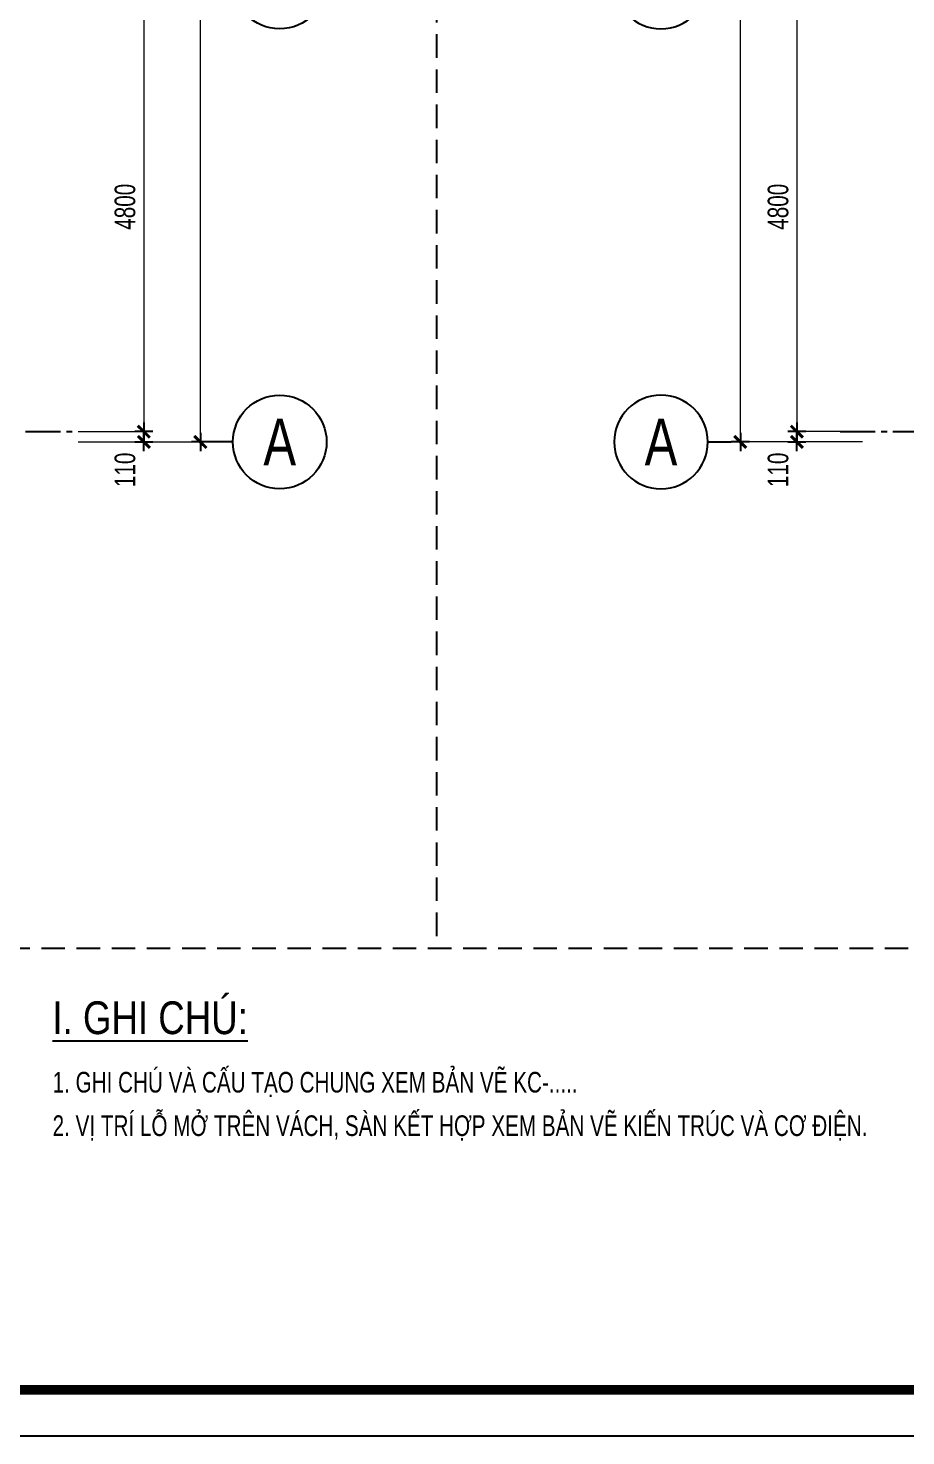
# Model space of a CAD drawing. Header units: millimetres. Extents: x -19243 to 89616, y -10001 to 24115.
# Drawn here: x 61857 to 71224, y -10001 to 5024 of the extents above; entities that cross this region are included whole.
import ezdxf
from ezdxf.enums import TextEntityAlignment as Align

# ---------------------------------------------------------------- set-up
doc = ezdxf.new("R2010")
doc.units = ezdxf.units.MM
doc.header["$MEASUREMENT"] = 0
doc.linetypes.add('HIDDEN', pattern=[0.375, 0.25, -0.125])
doc.linetypes.add('Xref Grid A18$0$CENTER2', pattern=[1.125, 0.75, -0.125, 0.125, -0.125])
doc.layers.get('DEFPOINTS').update_dxf_attribs({"color": 50})
for name, color, linetype in [('04.HIDDEN', 8, 'HIDDEN'), ('06.TEXT', 2, 'Continuous'), ('08.TEXTBEAM', 2, 'Continuous'), ('Xref Grid A18$0$01.AXIS', 160, 'Xref Grid A18$0$CENTER2'), ('Xref Grid A18$0$02.DIM', 8, 'Continuous')]:
    doc.layers.add(name, color=color, linetype=linetype)
for name, color, linetype, lineweight in [('KHUNGTEN', 7, 'Continuous', 20), ('Xref Column Plan 4 (A18)$0$KHUNGTEN', 7, 'Continuous', 20), ('Xref Column Plan MAI (A18)$0$KHUNGTEN', 7, 'Continuous', 20), ('Xref khung ten  A3 TKCS$0$A-KY HIEU', 34, 'Continuous', 20), ('Xref Structure Plan 4 (A18)$0$KHUNGTEN', 7, 'Continuous', 20), ('Xref Structure Plan MAI (A18)$0$KHUNGTEN', 7, 'Continuous', 20)]:
    doc.layers.add(name, color=color, linetype=linetype, lineweight=lineweight)
doc.styles.add('ARIAL', font='arial.ttf', dxfattribs={"width": 0.6})
doc.styles.add('SMTEXT', font='3t-unicode.shx', dxfattribs={"width": 0.75})
doc.styles.add('Xref Grid A18$0$BIGTEXT', font='arial.ttf', dxfattribs={"width": 0.8})
doc.styles.add('Xref Grid A18$0$SMTEXT', font='3t-unicode.shx', dxfattribs={"width": 0.75})
doc.dimstyles.new('Xref Grid A18$0$X1', dxfattribs={"dimtxt": 220, "dimasz": 0.8, "dimexe": 0, "dimexo": 0, "dimgap": 90, "dimtad": 1, "dimdec": 0, "dimzin": 13, "dimdsep": 46, "dimtxsty": 'Xref Grid A18$0$SMTEXT', "dimblk1": 'Xref Grid A18$0$CHEO', "dimblk2": 'Xref Grid A18$0$CHEO', "dimsah": 1, "dimcen": 0, "dimclrd": 256, "dimclre": 256, "dimclrt": 2, "dimadec": 0, "dimazin": 0, "dimtfac": 1, "dimtdec": 0, "dimtix": 1, "dimtmove": 2, "dimatfit": 3, "dimldrblk": 'Xref Grid A18$0$CHEO', "dimfxl": 1, "dimtolj": 1, "dimtzin": 13, "dimarcsym": 0})

# ---------------------------------------------------------------- blocks, each defined once
blk = doc.blocks.new('Xref khung ten  A3 TKCS')
at = {"layer": 'DEFPOINTS', "color": 125}
blk.add_lwpolyline([(-57730.37, -13938.76), (-57310.37, -13938.76), (-57310.37, -13641.76), (-57730.37, -13641.76)], close=True, dxfattribs=at)
at = {"layer": 'Xref khung ten  A3 TKCS$0$A-KY HIEU', "color": 0, "const_width": 1.02}
blk.add_lwpolyline([(-57716.02, -13933.85), (-57716.02, -13646.66), (-57315.38, -13646.66), (-57315.38, -13933.85)], close=True, dxfattribs=at)
blk = doc.blocks.new('Xref Grid A18$0$CHEO')
at = {"layer": 'Xref Grid A18$0$02.DIM'}
for points in [[(-121, 0), (121, 0)], [(0, 121), (0, -121)]]:
    blk.add_lwpolyline(points, dxfattribs=at)
at = {"layer": 'Xref Grid A18$0$02.DIM', "const_width": 40}
blk.add_lwpolyline([(80, 80), (-80, -81)], dxfattribs=at)
blk = doc.blocks.new('*D508')
at = {"layer": 'DEFPOINTS', "color": 0, "transparency": 16777216}
for p in [(-1076, 4800), (-1076, 0), (-1777, 0)]:
    blk.add_point(p, dxfattribs=at)
at = {"layer": 'Xref Grid A18$0$02.DIM', "lineweight": -2, "transparency": 16777216}
for p, q in [((-1076, 4800), (-1777, 4800)), ((-1777, 4799), (-1777, 1)), ((-1076, 0), (-1777, 0))]:
    blk.add_line(p, q, dxfattribs=at)
at = {"layer": 'Xref Grid A18$0$02.DIM', "lineweight": -2, "transparency": 16777216, "xscale": 0.8, "yscale": 0.8, "zscale": 0.8}
for p, rotation in [((-1777, 4800), 90), ((-1777, 0), 270)]:
    blk.add_blockref('Xref Grid A18$0$CHEO', p, dxfattribs=dict(at, rotation=rotation))
at = {"layer": 'Xref Grid A18$0$02.DIM', "color": 2, "transparency": 16777216, "insert": (-1977, 2400), "char_height": 220, "attachment_point": 5, "rotation": 90, "style": 'Xref Grid A18$0$SMTEXT'}
blk.add_mtext('\\A1;4800', dxfattribs=at)
blk = doc.blocks.new('*D522')
at = {"layer": 'DEFPOINTS', "color": 0, "transparency": 16777216}
for p in [(-2380, 13390), (-1076, 13390), (-1076, -110)]:
    blk.add_point(p, dxfattribs=at)
at = {"layer": 'Xref Grid A18$0$02.DIM', "lineweight": -2, "transparency": 16777216}
for p, q in [((-1076, 13390), (-2380, 13390)), ((-2380, -109), (-2380, 13389)), ((-1076, -110), (-2380, -110))]:
    blk.add_line(p, q, dxfattribs=at)
at = {"layer": 'Xref Grid A18$0$02.DIM', "lineweight": -2, "transparency": 16777216, "xscale": 0.8, "yscale": 0.8, "zscale": 0.8}
for p, rotation in [((-2380, 13390), 90), ((-2380, -110), 270)]:
    blk.add_blockref('Xref Grid A18$0$CHEO', p, dxfattribs=dict(at, rotation=rotation))
at = {"layer": 'Xref Grid A18$0$02.DIM', "color": 2, "transparency": 16777216, "insert": (-2580, 6640), "char_height": 220, "attachment_point": 5, "rotation": 90, "style": 'Xref Grid A18$0$SMTEXT'}
blk.add_mtext('\\A1;13500', dxfattribs=at)
blk = doc.blocks.new('*D527')
at = {"layer": 'DEFPOINTS', "color": 0, "transparency": 16777216}
for p in [(-1076, 0), (-1777, -110), (-1076, -110)]:
    blk.add_point(p, dxfattribs=at)
at = {"layer": 'Xref Grid A18$0$02.DIM', "lineweight": -2, "transparency": 16777216}
for p, q in [((-1777, 1), (-1777, 2)), ((-1076, 0), (-1777, 0)), ((-1777, 0), (-1777, -110)), ((-1076, -110), (-1777, -110)), ((-1777, -111), (-1777, -112))]:
    blk.add_line(p, q, dxfattribs=at)
at = {"layer": 'Xref Grid A18$0$02.DIM', "lineweight": -2, "transparency": 16777216, "xscale": 0.8, "yscale": 0.8, "zscale": 0.8}
for p, rotation in [((-1777, 0), 270), ((-1777, -110), 90)]:
    blk.add_blockref('Xref Grid A18$0$CHEO', p, dxfattribs=dict(at, rotation=rotation))
at = {"layer": 'Xref Grid A18$0$02.DIM', "color": 2, "transparency": 16777216, "insert": (-1977, -408), "char_height": 220, "attachment_point": 5, "rotation": 90, "style": 'Xref Grid A18$0$SMTEXT'}
blk.add_mtext('\\A1;110', dxfattribs=at)
blk = doc.blocks.new('Xref Grid A18$0$_Axis name')
at = {"layer": 'Xref Grid A18$0$02.DIM'}
blk.add_line((0, 2.5), (0, 0), dxfattribs=at)
blk.add_circle((0, 7.5), 5, dxfattribs=at)
at = {"layer": 'Xref Grid A18$0$02.DIM', "style": 'Xref Grid A18$0$BIGTEXT', "width": 0.75}
blk.add_attdef('.', text='', height=5, dxfattribs=at).set_placement((0, 7.5), align=Align.MIDDLE)
blk = doc.blocks.new('*D511')
at = {"layer": 'DEFPOINTS', "color": 0, "transparency": 16777216}
for p in [(7124, 4800), (7124, 0), (7824, 0)]:
    blk.add_point(p, dxfattribs=at)
at = {"layer": 'Xref Grid A18$0$02.DIM', "lineweight": -2, "transparency": 16777216}
for p, q in [((7124, 4800), (7824, 4800)), ((7824, 4799), (7824, 1)), ((7124, 0), (7824, 0))]:
    blk.add_line(p, q, dxfattribs=at)
at = {"layer": 'Xref Grid A18$0$02.DIM', "lineweight": -2, "transparency": 16777216, "xscale": 0.8, "yscale": 0.8, "zscale": 0.8}
for p, rotation in [((7824, 4800), 90), ((7824, 0), 270)]:
    blk.add_blockref('Xref Grid A18$0$CHEO', p, dxfattribs=dict(at, rotation=rotation))
at = {"layer": 'Xref Grid A18$0$02.DIM', "color": 2, "transparency": 16777216, "insert": (7624, 2400), "char_height": 220, "attachment_point": 5, "rotation": 90, "style": 'Xref Grid A18$0$SMTEXT'}
blk.add_mtext('\\A1;4800', dxfattribs=at)
blk = doc.blocks.new('*D514')
at = {"layer": 'DEFPOINTS', "color": 0, "transparency": 16777216}
for p in [(7124, 13390), (8428, 13390), (7124, -110)]:
    blk.add_point(p, dxfattribs=at)
at = {"layer": 'Xref Grid A18$0$02.DIM', "lineweight": -2, "transparency": 16777216}
for p, q in [((7124, 13390), (8428, 13390)), ((8428, -109), (8428, 13389)), ((7124, -110), (8428, -110))]:
    blk.add_line(p, q, dxfattribs=at)
at = {"layer": 'Xref Grid A18$0$02.DIM', "lineweight": -2, "transparency": 16777216, "xscale": 0.8, "yscale": 0.8, "zscale": 0.8}
for p, rotation in [((8428, 13390), 90), ((8428, -110), 270)]:
    blk.add_blockref('Xref Grid A18$0$CHEO', p, dxfattribs=dict(at, rotation=rotation))
at = {"layer": 'Xref Grid A18$0$02.DIM', "color": 2, "transparency": 16777216, "insert": (8228, 6640), "char_height": 220, "attachment_point": 5, "rotation": 90, "style": 'Xref Grid A18$0$SMTEXT'}
blk.add_mtext('\\A1;13500', dxfattribs=at)
blk = doc.blocks.new('*D516')
at = {"layer": 'DEFPOINTS', "color": 0, "transparency": 16777216}
for p in [(7124, 0), (7124, -110), (7824, -110)]:
    blk.add_point(p, dxfattribs=at)
at = {"layer": 'Xref Grid A18$0$02.DIM', "lineweight": -2, "transparency": 16777216}
for p, q in [((7124, 0), (7824, 0)), ((7824, 1), (7824, 2)), ((7824, 0), (7824, -110)), ((7124, -110), (7824, -110)), ((7824, -111), (7824, -112))]:
    blk.add_line(p, q, dxfattribs=at)
at = {"layer": 'Xref Grid A18$0$02.DIM', "lineweight": -2, "transparency": 16777216, "xscale": 0.8, "yscale": 0.8, "zscale": 0.8}
for p, rotation in [((7824, 0), 270), ((7824, -110), 90)]:
    blk.add_blockref('Xref Grid A18$0$CHEO', p, dxfattribs=dict(at, rotation=rotation))
at = {"layer": 'Xref Grid A18$0$02.DIM', "color": 2, "transparency": 16777216, "insert": (7624, -408), "char_height": 220, "attachment_point": 5, "rotation": 90, "style": 'Xref Grid A18$0$SMTEXT'}
blk.add_mtext('\\A1;110', dxfattribs=at)
blk = doc.blocks.new('Xref Grid A18')
at = {"layer": 'Xref Grid A18$0$01.AXIS', "ltscale": 500}
blk.add_line((-1314.9, 0), (7123.7, 0), dxfattribs=at)
ref = blk.add_blockref('Xref Grid A18$0$_Axis name', (-2477.1, 4800), dxfattribs=dict(xscale=-100.0000000000003, yscale=100.0000000000003, zscale=100, rotation=90))
ref.add_attrib('.', 'B', dxfattribs={"layer": 'Xref Grid A18$0$02.DIM', "height": 500, "style": 'Xref Grid A18$0$BIGTEXT', "width": 0.75}).set_placement((-3227.1, 4800), align=Align.MIDDLE)
ref = blk.add_blockref('Xref Grid A18$0$_Axis name', (8524.7, 4800), dxfattribs=dict(xscale=100, yscale=100, zscale=100, rotation=270))
ref.add_attrib('.', 'B', dxfattribs={"layer": 'Xref Grid A18$0$02.DIM', "height": 500, "style": 'Xref Grid A18$0$BIGTEXT', "width": 0.75}).set_placement((9274.7, 4800), align=Align.MIDDLE)
ref = blk.add_blockref('Xref Grid A18$0$_Axis name', (-2477.1, -110), dxfattribs=dict(xscale=-100.0000000000003, yscale=100.0000000000003, zscale=100, rotation=90))
ref.add_attrib('.', 'A', dxfattribs={"layer": 'Xref Grid A18$0$02.DIM', "height": 500, "style": 'Xref Grid A18$0$BIGTEXT', "width": 0.75}).set_placement((-3227.1, -110), align=Align.MIDDLE)
ref = blk.add_blockref('Xref Grid A18$0$_Axis name', (8524.7, -110), dxfattribs=dict(xscale=100, yscale=100, zscale=100, rotation=270))
ref.add_attrib('.', 'A', dxfattribs={"layer": 'Xref Grid A18$0$02.DIM', "height": 500, "style": 'Xref Grid A18$0$BIGTEXT', "width": 0.75}).set_placement((9274.7, -110), align=Align.MIDDLE)
at = {"layer": 'Xref Grid A18$0$02.DIM'}
for base, p1, p2, angle, picture, middle in [((-2380.3, 13390), (-1076.1, -110), (-1076.1, 13390), 90, '*D522', (-2580.3, 6640)), ((8428, 13390), (7123.7, -110), (7123.7, 13390), 90, '*D514', (8228, 6640)), ((-1776.6, 0), (-1076.1, 4800), (-1076.1, 0), 270, '*D508', (-1976.6, 2400)), ((7824.2, 0), (7123.7, 4800), (7123.7, 0), 270, '*D511', (7624.2, 2400))]:
    dim = blk.add_linear_dim(base=base, p1=p1, p2=p2, angle=angle, dimstyle='Xref Grid A18$0$X1', dxfattribs=at)
    dim.commit()
    dim.dimension.update_dxf_attribs({"geometry": picture, "text_midpoint": middle})
for base, p1, p2, picture, middle in [((-1776.6, -110), (-1076.1, 0), (-1076.1, -110), '*D527', (-1976.6, -408.2)), ((7824.2, -110), (7123.7, 0), (7123.7, -110), '*D516', (7624.2, -408.2))]:
    dim = blk.add_linear_dim(base=base, p1=p1, p2=p2, angle=270, dimstyle='Xref Grid A18$0$X1', dxfattribs=at)
    dim.commit()
    dim.dimension.update_dxf_attribs({"geometry": picture, "text_midpoint": middle, "dimtype": 128})
blk = doc.blocks.new('Xref Column Plan 4 (A18)')
at = {"layer": 'Xref Column Plan 4 (A18)$0$KHUNGTEN'}
blk.add_blockref('Xref Grid A18', (0, 0), dxfattribs=at)
blk = doc.blocks.new('Xref Structure Plan 4 (A18)')
at = {"layer": 'Xref Structure Plan 4 (A18)$0$KHUNGTEN'}
blk.add_blockref('Xref Column Plan 4 (A18)', (0, 0), dxfattribs=at)
blk = doc.blocks.new('Xref Column Plan MAI (A18)')
at = {"layer": 'Xref Column Plan MAI (A18)$0$KHUNGTEN'}
blk.add_blockref('Xref Grid A18', (0, 0), dxfattribs=at)
blk = doc.blocks.new('Xref Structure Plan MAI (A18)')
at = {"layer": 'Xref Structure Plan MAI (A18)$0$KHUNGTEN'}
blk.add_blockref('Xref Column Plan MAI (A18)', (0, 0), dxfattribs=at)

msp = doc.modelspace()

# ---------------------------------------------------------------- linework, layer by layer
at = {"layer": '04.HIDDEN', "ltscale": 1000}
for p, q in [((66216, 19208.5), (66216, -4795.3)), ((60499.3, -4795.3), (71932.8, -4795.3))]:
    msp.add_line(p, q, dxfattribs=at)

# ---------------------------------------------------------------- block references
at = {"layer": '08.TEXTBEAM'}
for name, p in [('Xref Structure Plan 4 (A18)', (55267.5, 717.7)), ('Xref Structure Plan MAI (A18)', (71838, 717.7))]:
    msp.add_blockref(name, p, dxfattribs=at)
at = {"layer": 'KHUNGTEN', "xscale": 100, "yscale": 100, "zscale": 100}
msp.add_blockref('Xref khung ten  A3 TKCS', (5820652.7, 1383874.5), dxfattribs=at)

# ---------------------------------------------------------------- texts
at = {"layer": '06.TEXT', "color": 4, "style": 'ARIAL', "width": 0.8}
msp.add_text('%%UI. GHI CHÚ:', height=350, dxfattribs=at).set_placement((62116, -5713.2, 405331.3))
at = {"layer": '06.TEXT', "style": 'SMTEXT', "width": 0.75}
for s, p in [('1. GHI CHÚ VÀ CẤU TẠO CHUNG XEM BẢN VẼ KC-.....', (62118.1, -6226.5)), ('2. VỊ TRÍ LỖ MỞ TRÊN VÁCH, SÀN KẾT HỢP XEM BẢN VẼ KIẾN TRÚC VÀ CƠ ĐIỆN.', (62118.1, -6690.5))]:
    msp.add_text(s, height=220, dxfattribs=at).set_placement(p, align=Align.MIDDLE_LEFT)

doc.saveas('drawing.dxf')
